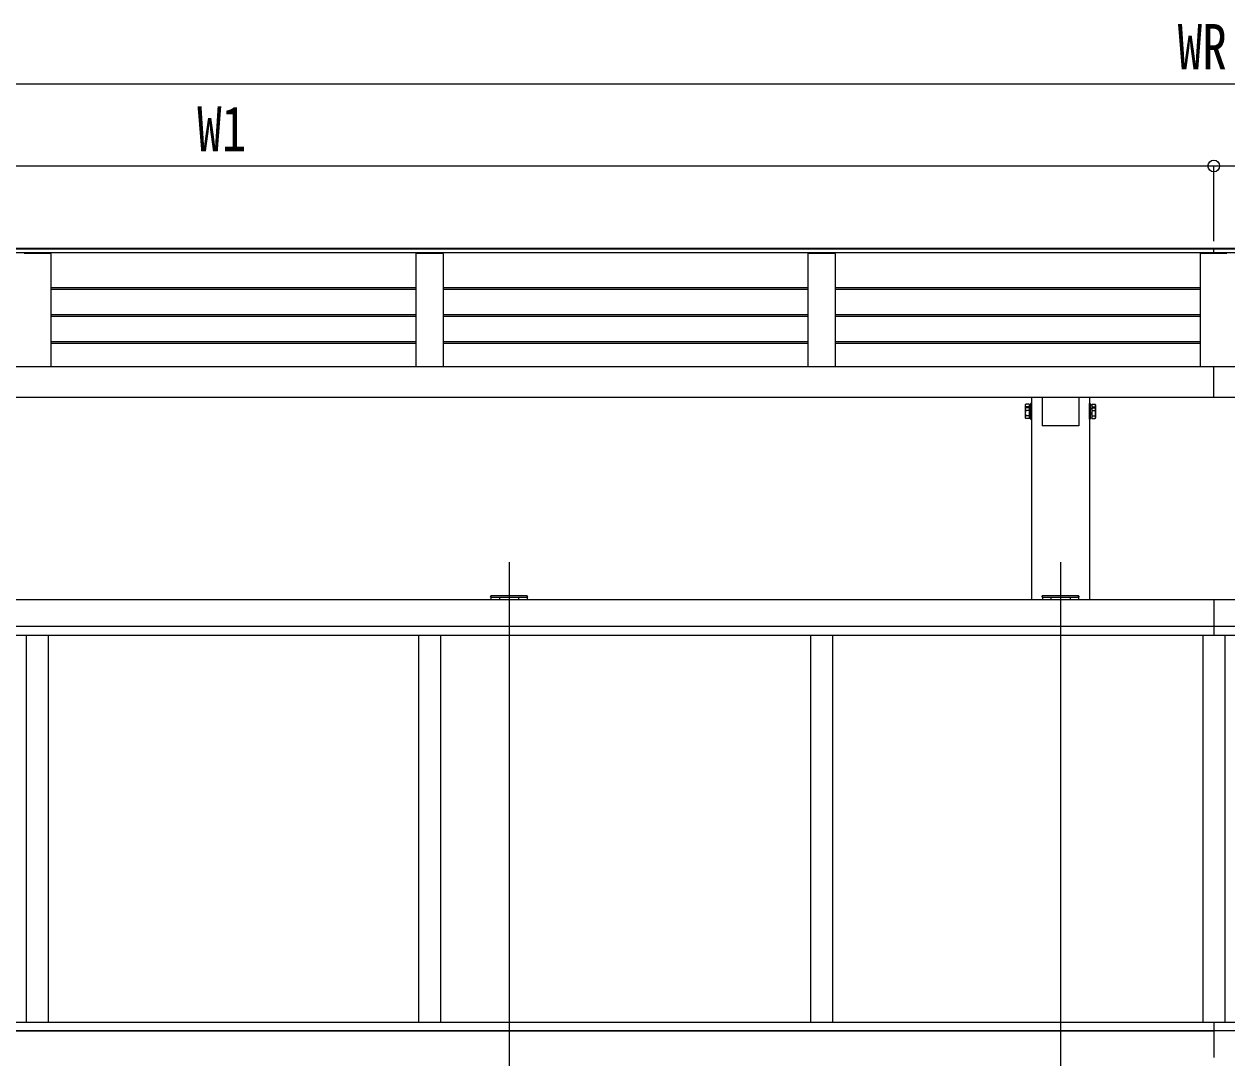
# Model space of a CAD drawing. Units: millimetres, scale not verified. Extents: x -10512 to 10512, y -7425 to 7425.
# Drawn here: x -7822 to -5626, y -2919 to -1031 of the extents above; entities that cross this region are included whole.
import ezdxf
from ezdxf.enums import TextEntityAlignment as Align

# ---------------------------------------------------------------- set-up
doc = ezdxf.new("R2010")
doc.units = ezdxf.units.MM
doc.header["$LTSCALE"] = 40
for name, color, linetype in [('0-3_YKK_12', 2, 'Continuous'), ('0-4_YKK_13', 4, 'Continuous'), ('0-5_YKK_A1', 4, 'Continuous'), ('0-6_YKK_D', 6, 'Continuous')]:
    doc.layers.add(name, color=color, linetype=linetype)
doc.styles.add('ＭＳ ゴシック', font='')
doc.styles.get('ＭＳ ゴシック').set_extended_font_data('MS Gothic')

msp = doc.modelspace()

# ---------------------------------------------------------------- linework, layer by layer
at = {"layer": '0-3_YKK_12'}
for p, q in [((-6936.56, -2013.79), (-6936.56, -5527.9)), ((-5929.89, -2013.79), (-5929.89, -5527.9))]:
    msp.add_line(p, q, dxfattribs=at)
at = {"layer": '0-4_YKK_13'}
for p, q in [((-5963.39, -1712.83), (-5963.39, -1764.84)), ((-5993.99, -1726.65), (-5993.23, -1725.34)), ((-5993.99, -1726.65), (-5993.99, -1733.45)), ((-5993.99, -1733.45), (-5993.23, -1732.14)), ((-5993.99, -1733.45), (-5993.99, -1750.45)), ((-5986.99, -1725.34), (-5993.23, -1725.34)), ((-5986.99, -1730.24), (-5993.23, -1730.24)), ((-5986.99, -1732.14), (-5993.23, -1732.14)), ((-5986.99, -1725.34), (-5986.99, -1732.14)), ((-5984.49, -1726.4), (-5986.99, -1726.4)), ((-5986.99, -1732.14), (-5986.99, -1751.77)), ((-5984.49, -1733.2), (-5986.99, -1733.2)), ((-5984.49, -1726.4), (-5984.49, -1730.95)), ((-5984.49, -1733.2), (-5984.49, -1750.7)), ((-5875.29, -1726.4), (-5872.79, -1726.4)), ((-5875.29, -1726.4), (-5875.29, -1730.95)), ((-5875.29, -1733.2), (-5872.79, -1733.2)), ((-5875.29, -1733.2), (-5875.29, -1750.7)), ((-5872.79, -1725.34), (-5866.55, -1725.34)), ((-5872.79, -1725.34), (-5872.79, -1732.14)), ((-5872.79, -1730.24), (-5866.55, -1730.24)), ((-5872.79, -1732.14), (-5866.55, -1732.14)), ((-5872.79, -1732.14), (-5872.79, -1751.77)), ((-5865.79, -1726.65), (-5866.55, -1725.34)), ((-5865.79, -1733.45), (-5866.55, -1732.14)), ((-5865.79, -1726.65), (-5865.79, -1733.45)), ((-5865.79, -1733.45), (-5865.79, -1750.45)), ((-5993.99, -1750.45), (-5993.23, -1751.77)), ((-5986.99, -1737.04), (-5993.23, -1737.04)), ((-5986.99, -1746.86), (-5993.23, -1746.86)), ((-5986.99, -1751.77), (-5993.23, -1751.77)), ((-5984.49, -1741.2), (-5986.99, -1741.2)), ((-5984.49, -1742.7), (-5986.99, -1742.7)), ((-5986.99, -1750.7), (-5984.49, -1750.7)), ((-5875.29, -1741.2), (-5872.79, -1741.2)), ((-5875.29, -1742.7), (-5872.79, -1742.7)), ((-5872.79, -1750.7), (-5875.29, -1750.7)), ((-5872.79, -1737.04), (-5866.55, -1737.04)), ((-5872.79, -1746.86), (-5866.55, -1746.86)), ((-5872.79, -1751.77), (-5866.55, -1751.77)), ((-5865.79, -1750.45), (-5866.55, -1751.77)), ((-6968.97, -2075), (-6968.47, -2075)), ((-6968.56, -2077.5), (-6904.56, -2077.5)), ((-6968.47, -2075), (-6904.65, -2075)), ((-6904.65, -2075), (-6904.15, -2075)), ((-6903.06, -2077.5), (-6904.56, -2077.5)), ((-6903.16, -2075.94), (-6903.06, -2077.5)), ((-5962.3, -2075), (-5961.8, -2075)), ((-5961.9, -2077.5), (-5897.89, -2077.5)), ((-5961.8, -2075), (-5897.99, -2075)), ((-5897.99, -2075), (-5897.49, -2075)), ((-5896.39, -2077.5), (-5897.89, -2077.5)), ((-5896.49, -2075.94), (-5896.39, -2077.5))]:
    msp.add_line(p, q, dxfattribs=at)
for points in [[(-5896.39, -1712.83), (-5896.39, -1764.84), (-5963.39, -1764.84)], [(-5982.89, -1730.95), (-5982.89, -1724.15), (-5984.49, -1724.15), (-5984.49, -1730.95)], [(-5876.89, -1730.95), (-5876.89, -1724.15), (-5875.29, -1724.15), (-5875.29, -1730.95)], [(-6968.56, -2077.5), (-6970.06, -2077.5), (-6969.96, -2075.94)], [(-5961.9, -2077.5), (-5963.39, -2077.5), (-5963.3, -2075.94)]]:
    msp.add_lwpolyline(points, dxfattribs=at)
for points in [[(-5982.89, -1752.95), (-5982.89, -1730.95), (-5984.49, -1730.95), (-5984.49, -1752.95)], [(-5876.89, -1752.95), (-5876.89, -1730.95), (-5875.29, -1730.95), (-5875.29, -1752.95)]]:
    msp.add_lwpolyline(points, close=True, dxfattribs=at)
for centre, radius, start, end in [((-5989.65, -1727.79), 4.34, 145.61575, 214.38425), ((-5989.65, -1734.59), 4.34, 145.61575, 214.38425), ((-5977.75, -1735.15), 16.24, 162.41205, 173.31212), ((-5870.14, -1727.79), 4.34, 325.61575, 34.38425), ((-5882.03, -1735.15), 16.24, 6.68788, 17.58795), ((-5870.14, -1734.59), 4.34, 325.61575, 34.38425), ((-5977.75, -1741.95), 16.24, 162.41205, 197.58795), ((-5989.65, -1749.31), 4.34, 145.61575, 214.38425), ((-5882.03, -1741.95), 16.24, 342.41205, 17.58795), ((-5870.14, -1749.31), 4.34, 325.61575, 34.38425), ((-6968.97, -2076), 1, 90, 176.5), ((-6904.15, -2076), 1, 3.5, 90), ((-5962.3, -2076), 1, 90, 176.5), ((-5897.49, -2076), 1, 3.5, 90)]:
    msp.add_arc(centre, radius, start, end, dxfattribs=at)
at = {"layer": '0-5_YKK_A1'}
for p, q in [((-2069.89, -1448.79), (-9240.19, -1448.79)), ((-9229.89, -1441.49), (-2069.89, -1441.49)), ((-9189.89, -1440.37), (-2069.89, -1440.37)), ((-2069.89, -1441.34), (-9189.89, -1441.34)), ((-5649.89, -1449.64), (-5649.89, -1440.37)), ((-7821.91, -1449.71), (-7817.07, -1449.64)), ((-7817.07, -1449.64), (-7778.72, -1449.64)), ((-7778.72, -1449.64), (-7773.88, -1449.71)), ((-7772.89, -1450.71), (-7772.89, -1656.51)), ((-7106.89, -1450.7), (-7106.89, -1656.51)), ((-7105.91, -1449.71), (-7101.07, -1449.64)), ((-7101.07, -1449.64), (-7062.72, -1449.64)), ((-7062.72, -1449.64), (-7057.88, -1449.71)), ((-7056.89, -1450.71), (-7056.89, -1656.51)), ((-6390.89, -1450.7), (-6390.89, -1656.51)), ((-6389.91, -1449.71), (-6385.07, -1449.64)), ((-6385.07, -1449.64), (-6346.72, -1449.64)), ((-6346.72, -1449.64), (-6341.88, -1449.71)), ((-6340.89, -1450.71), (-6340.89, -1656.51)), ((-5674.89, -1450.7), (-5674.89, -1656.51)), ((-5673.91, -1449.71), (-5669.07, -1449.64)), ((-5669.07, -1449.64), (-5630.72, -1449.64)), ((-5630.72, -1449.64), (-5625.88, -1449.71)), ((-7106.89, -1512.74), (-7772.89, -1512.74)), ((-6390.89, -1512.74), (-7056.89, -1512.74)), ((-5674.89, -1512.74), (-6340.89, -1512.74)), ((-7106.89, -1515.72), (-7772.89, -1515.72)), ((-6390.89, -1515.72), (-7056.89, -1515.72)), ((-5674.89, -1515.72), (-6340.89, -1515.72)), ((-7106.89, -1562.18), (-7772.89, -1562.18)), ((-7106.89, -1565.16), (-7772.89, -1565.16)), ((-6390.89, -1562.18), (-7056.89, -1562.18)), ((-6390.89, -1565.16), (-7056.89, -1565.16)), ((-5674.89, -1562.18), (-6340.89, -1562.18)), ((-5674.89, -1565.16), (-6340.89, -1565.16)), ((-7106.92, -1614.65), (-7772.92, -1614.65)), ((-7106.89, -1611.61), (-7772.89, -1611.61)), ((-6390.92, -1614.65), (-7056.92, -1614.65)), ((-6390.89, -1611.61), (-7056.89, -1611.61)), ((-5674.92, -1614.65), (-6340.92, -1614.65)), ((-5674.89, -1611.61), (-6340.89, -1611.61)), ((-9229.89, -1656.51), (-2069.89, -1656.51)), ((-5649.89, -1712.83), (-5649.89, -1656.51)), ((-9229.89, -1712.83), (-2069.89, -1712.83)), ((-5982.89, -1712.83), (-5982.89, -2082.5)), ((-5876.89, -1712.83), (-5876.89, -2082.5)), ((-5649.89, -2082.5), (-9229.89, -2082.5)), ((-6969.56, -2077.5), (-6969.56, -2082.5)), ((-6954.06, -2077.5), (-6954.06, -2082.5)), ((-6919.06, -2077.5), (-6919.06, -2082.5)), ((-6903.56, -2077.5), (-6903.56, -2082.5)), ((-5962.89, -2077.5), (-5962.89, -2082.5)), ((-5947.39, -2077.5), (-5947.39, -2082.5)), ((-5912.39, -2077.5), (-5912.39, -2082.5)), ((-5896.89, -2077.5), (-5896.89, -2082.5)), ((-2069.89, -2082.5), (-5649.89, -2082.5)), ((-5649.89, -2082.5), (-5649.89, -2147)), ((-9229.89, -2131), (-5649.89, -2131)), ((-9209.89, -2147), (-5649.89, -2147)), ((-7817.89, -2147), (-7817.89, -2854.5)), ((-7777.89, -2147), (-7777.89, -2854.5)), ((-7101.89, -2147), (-7101.89, -2854.5)), ((-7061.89, -2147), (-7061.89, -2854.5)), ((-6385.89, -2147), (-6385.89, -2854.5)), ((-6345.89, -2147), (-6345.89, -2854.5)), ((-5669.89, -2147), (-5669.89, -2854.5)), ((-5669.89, -2147), (-5669.89, -2854.5)), ((-5649.89, -2131), (-2069.89, -2131)), ((-5649.89, -2147), (-2089.89, -2147)), ((-5629.89, -2147), (-5629.89, -2854.5)), ((-2069.89, -2854.5), (-9229.89, -2854.5)), ((-5649.89, -2854), (-5649.89, -2870)), ((-5649.89, -2854), (-5649.89, -2918.5)), ((-9229.89, -2870), (-5649.89, -2870)), ((-2069.89, -2870), (-9229.89, -2870))]:
    msp.add_line(p, q, dxfattribs=at)
for centre, start, end in [((-7773.89, -1450.71), 359.84961, 89.33225), ((-7105.9, -1450.71), 90.66782, 179.85648), ((-7057.89, -1450.71), 359.84961, 89.33225), ((-6389.9, -1450.71), 90.66782, 179.85648), ((-6341.89, -1450.71), 359.84961, 89.33225), ((-5673.9, -1450.71), 90.66782, 179.85648)]:
    msp.add_arc(centre, 0.997, start, end, dxfattribs=at)
at = {"layer": '0-6_YKK_D'}
for p, q in [((-9249.89, -1140.37), (-2049.89, -1140.37)), ((-9229.89, -1290.37), (-5649.89, -1290.37)), ((-5649.89, -1427.56), (-5649.89, -1289.37)), ((-5649.89, -1427.56), (-5649.89, -1289.37)), ((-5649.89, -1290.37), (-2069.89, -1290.37))]:
    msp.add_line(p, q, dxfattribs=at)
msp.add_circle((-5649.89, -1290.37), 10.62, dxfattribs=at)
msp.add_circle((-5649.89, -1290.37), 10.62, dxfattribs=at)

# ---------------------------------------------------------------- texts
at = {"layer": '0-6_YKK_D', "style": 'ＭＳ ゴシック', "width": 0.8}
for s, p in [('WR', (-5715.89, -1138.37)), ('W1', (-7505.89, -1288.37))]:
    msp.add_text(s, height=82.48, dxfattribs=at).set_placement(p, align=Align.BOTTOM_LEFT)

doc.saveas('drawing.dxf')
